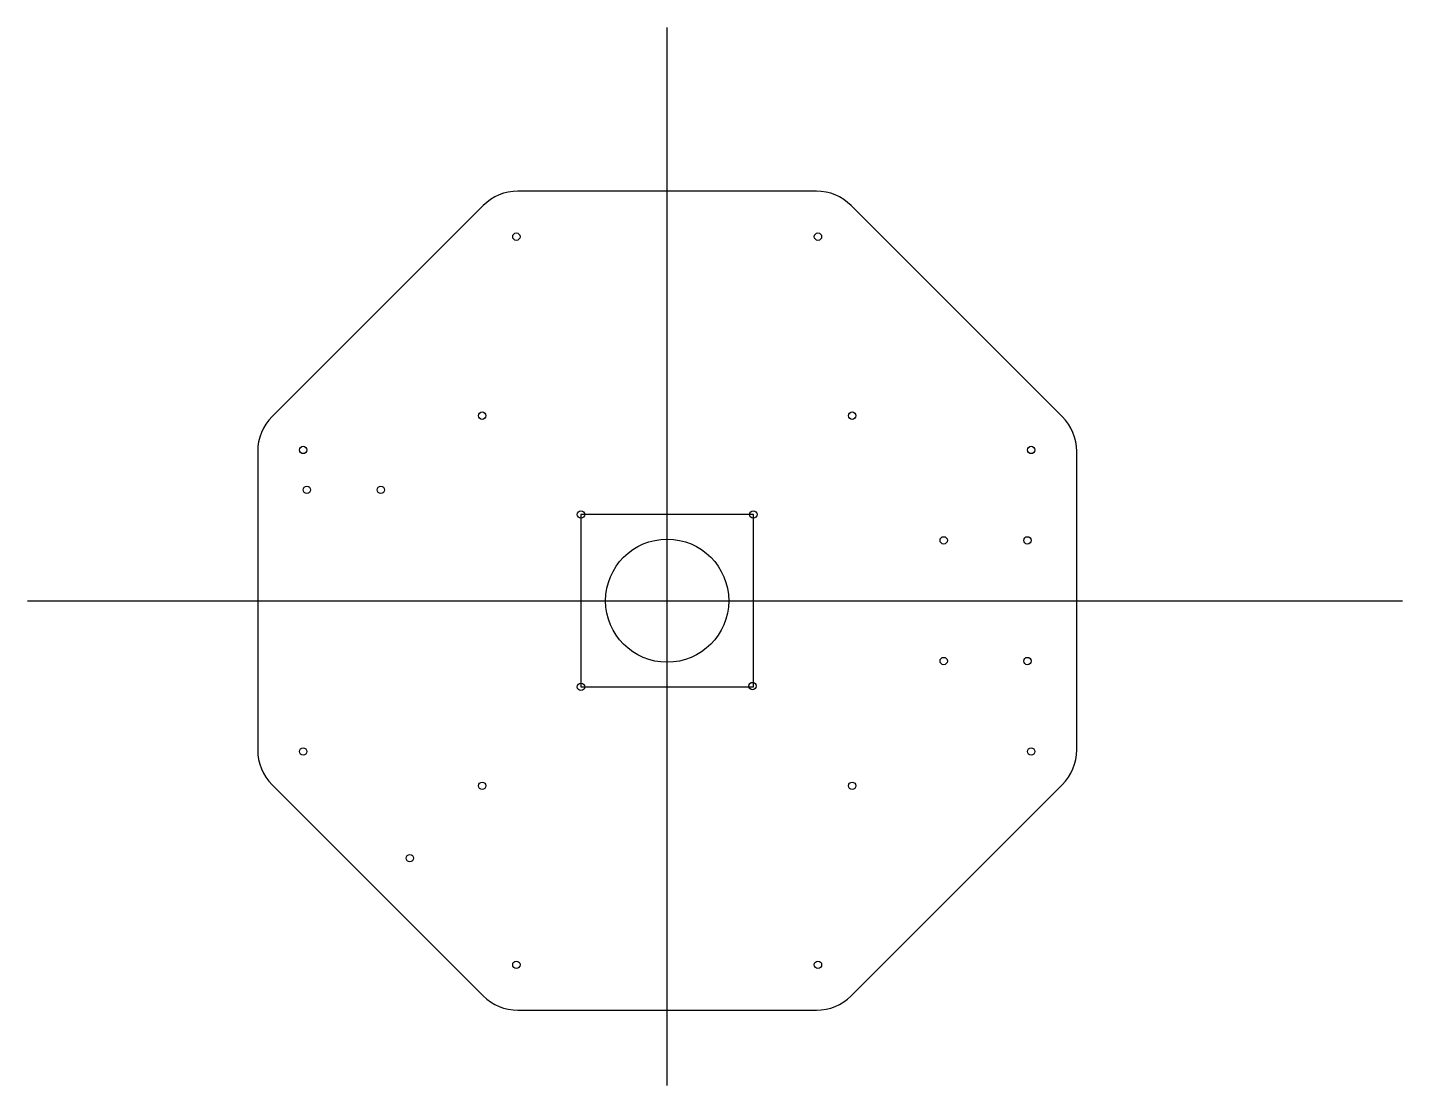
# Model space of a CAD drawing. Header units: millimetres. Extents: x -1057 to -498, y -1199 to -770.
import ezdxf

# ---------------------------------------------------------------- set-up
doc = ezdxf.new("R2010")
doc.units = ezdxf.units.MM

msp = doc.modelspace()

# ---------------------------------------------------------------- linework, layer by layer
for p, q in [((-796.87, -1199.3), (-796.87, -769.67)), ((-1056.63, -1002.44), (-498.26, -1002.44))]:
    msp.add_line(p, q)
msp.add_lwpolyline([(-871.61, -842), (-957.31, -927.7, 0.198912), (-963.16, -941.85), (-963.16, -1063.04, 0.198912), (-957.31, -1077.19), (-871.61, -1162.89, 0.198912), (-857.46, -1168.74), (-736.27, -1168.74, 0.198912), (-722.13, -1162.89), (-636.43, -1077.19, 0.198912), (-630.57, -1063.04), (-630.57, -941.85, 0.198912), (-636.43, -927.7), (-722.13, -842, 0.198912), (-736.27, -836.15), (-857.46, -836.15, 0.198912)], format="xyb", close=True)
msp.add_lwpolyline([(-831.87, -1037.44), (-761.87, -1037.44), (-761.87, -967.44), (-831.87, -967.44)], close=True)
for centre, radius in [((-858.1, -854.62), 1.5), ((-735.64, -854.62), 1.5), ((-872.01, -927.3), 1.5), ((-721.72, -927.3), 1.5), ((-944.69, -941.22), 1.5), ((-649.05, -941.22), 1.5), ((-943.16, -957.44), 1.5), ((-913.16, -957.44), 1.5), ((-831.87, -967.44), 1.5), ((-761.87, -967.44), 1.5), ((-684.57, -977.94), 1.5), ((-650.57, -977.94), 1.5), ((-796.87, -1002.44), 25), ((-684.57, -1026.94), 1.5), ((-650.57, -1026.94), 1.5), ((-831.87, -1037.44), 1.5), ((-762.22, -1037.09), 1.5), ((-944.69, -1063.67), 1.5), ((-649.05, -1063.67), 1.5), ((-872.01, -1077.59), 1.5), ((-721.72, -1077.59), 1.5), ((-901.39, -1106.97), 1.5), ((-858.1, -1150.27), 1.5), ((-735.64, -1150.27), 1.5)]:
    msp.add_circle(centre, radius)

doc.saveas('drawing.dxf')
